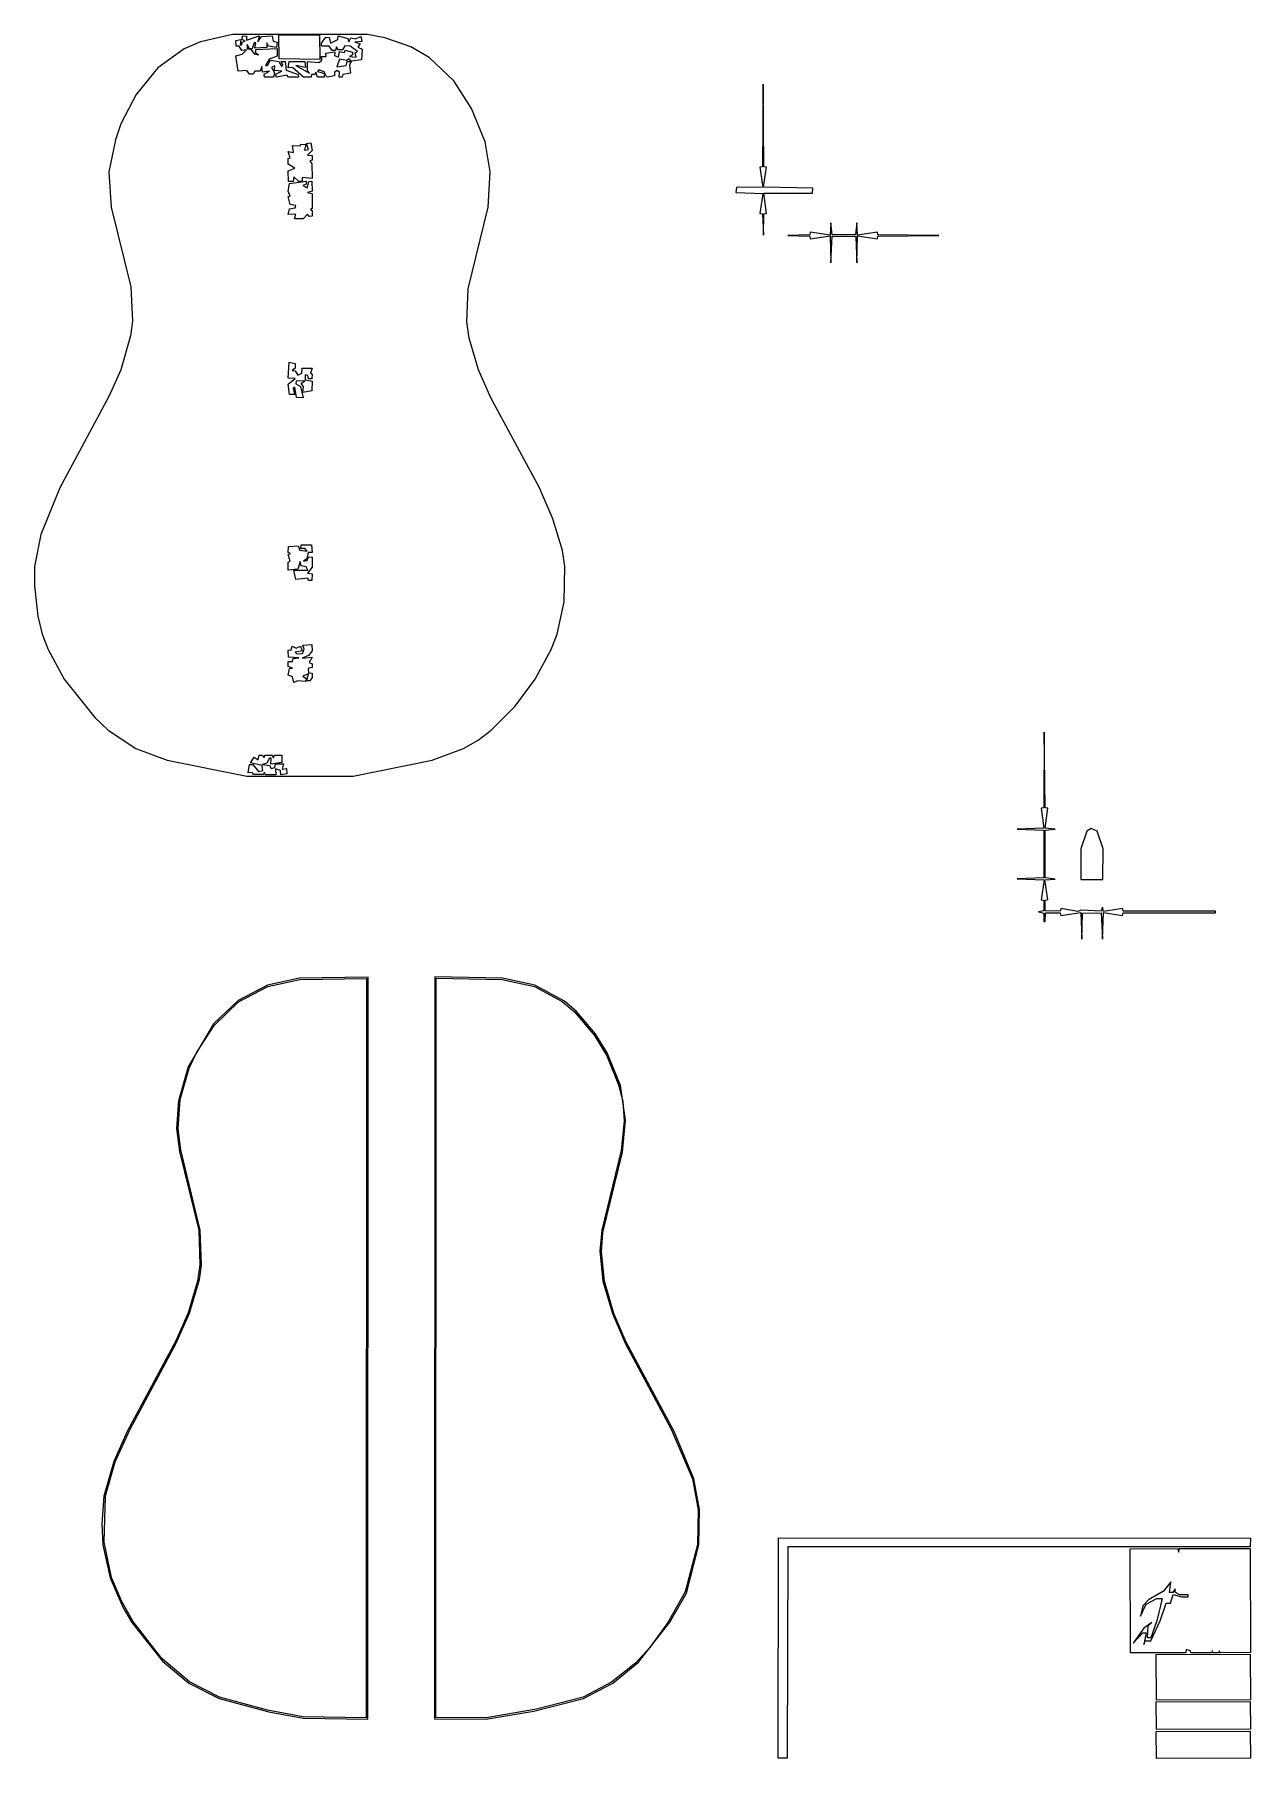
# Model space of a CAD drawing. Extents: x 25 to 199, y 9 to 256.
import ezdxf

# ---------------------------------------------------------------- set-up
doc = ezdxf.new("R2010")
doc.units = 0

msp = doc.modelspace()

# ---------------------------------------------------------------- linework, layer by layer
at = {"layer": 'BRIDGE_ROUTE'}
for p, q in [((131.11, 9.44), (131.15, 41.02)), ((131.15, 41.02), (198.8, 40.98)), ((132.5, 39.71), (132.42, 9.44)), ((198.76, 39.71), (132.5, 39.71)), ((198.8, 40.98), (198.76, 39.71)), ((132.42, 9.44), (131.11, 9.44))]:
    msp.add_line(p, q, dxfattribs=at)
at = {"layer": 'CONTROL_CAVITY'}
for p, q in [((48.34, 255.4), (46.02, 254.42)), ((52.92, 256.46), (48.34, 255.4)), ((72.26, 256.46), (52.92, 256.46)), ((74.76, 255.99), (72.26, 256.46)), ((78.49, 254.68), (74.76, 255.99)), ((81.11, 253.15), (78.49, 254.68)), ((46.02, 254.42), (42.25, 251.67)), ((84.62, 249.81), (81.11, 253.15)), ((42.25, 251.67), (39.12, 247.86)), ((87.16, 245.83), (84.62, 249.81)), ((39.12, 247.86), (36.91, 243.63)), ((89.11, 241.05), (87.16, 245.83)), ((36.91, 243.63), (36.15, 241.34)), ((36.15, 241.34), (35.22, 236.77)), ((89.87, 236.77), (89.11, 241.05)), ((35.22, 236.77), (35.56, 231.73)), ((89.54, 231.73), (89.87, 236.77)), ((35.56, 231.73), (38.35, 220.3)), ((86.7, 220.01), (89.54, 231.73)), ((38.35, 220.3), (38.61, 215.35)), ((86.49, 215.26), (86.7, 220.01)), ((38.61, 215.35), (38.31, 213.28)), ((86.83, 212.94), (86.49, 215.26)), ((38.31, 213.28), (36.91, 208.41)), ((88.18, 208.41), (86.83, 212.94)), ((36.91, 208.41), (35.26, 204.68)), ((89.96, 204.39), (88.18, 208.41)), ((35.26, 204.68), (28.19, 191.47)), ((96.9, 191.47), (89.96, 204.39)), ((28.19, 191.47), (25.48, 184.79)), ((98.85, 187.07), (96.9, 191.47)), ((100.2, 182.5), (98.85, 187.07)), ((25.48, 184.79), (24.55, 180.21)), ((100.54, 180.21), (100.2, 182.5)), ((24.55, 180.21), (24.55, 177.46)), ((100.46, 175.13), (100.54, 180.21)), ((24.55, 177.46), (25.02, 173.1)), ((25.02, 173.1), (25.65, 170.52)), ((99.44, 170.52), (100.46, 175.13)), ((25.65, 170.52), (26.5, 168.32)), ((98.59, 168.32), (99.44, 170.52)), ((26.5, 168.32), (28.79, 164.08)), ((96.31, 164.08), (98.59, 168.32)), ((28.79, 164.08), (33.19, 158.58)), ((93.43, 160.19), (96.31, 164.08)), ((33.19, 158.58), (35.09, 156.76)), ((90, 156.76), (93.43, 160.19)), ((35.09, 156.76), (39.07, 154.14)), ((88.14, 155.32), (90, 156.76)), ((39.07, 154.14), (43.56, 152.44)), ((81.53, 152.44), (86.02, 154.14)), ((86.02, 154.14), (88.14, 155.32)), ((43.56, 152.44), (54.99, 150.16)), ((70.23, 150.16), (81.53, 152.44)), ((54.99, 150.16), (70.23, 150.16))]:
    msp.add_line(p, q, dxfattribs=at)
at = {"layer": 'JACK_ROUTE'}
for p, q in [((169.25, 156.46), (169.16, 145.63)), ((169.38, 145.63), (169.25, 156.46)), ((169.16, 145.63), (168.78, 145.58)), ((168.78, 145.58), (169.16, 142.71)), ((169.76, 145.58), (169.38, 145.63)), ((169.38, 142.71), (169.76, 145.58)), ((169.16, 142.71), (165.35, 142.58)), ((165.35, 142.58), (169.16, 142.41)), ((169.16, 142.41), (169.16, 135.59)), ((170.82, 142.58), (169.38, 142.71)), ((169.38, 142.41), (170.82, 142.58)), ((169.38, 135.59), (169.38, 142.41)), ((169.16, 135.59), (165.35, 135.47)), ((165.35, 135.47), (169.21, 135.3)), ((169.21, 135.3), (168.78, 132.46)), ((169.33, 135.3), (170.82, 135.42)), ((169.76, 132.5), (169.33, 135.3)), ((170.82, 135.42), (169.38, 135.59)), ((168.78, 132.46), (169.16, 132.38)), ((169.16, 132.38), (169.16, 130.85)), ((169.38, 132.38), (169.76, 132.5)), ((169.38, 130.85), (169.38, 132.38)), ((171.66, 131.19), (171.53, 130.81)), ((173.99, 130.77), (171.66, 131.19)), ((174.58, 130.98), (173.99, 130.77)), ((177.42, 130.81), (174.58, 130.98)), ((177.59, 131.4), (177.42, 130.81)), ((177.72, 130.77), (177.59, 131.4)), ((180.51, 131.19), (177.72, 130.77)), ((180.55, 130.81), (180.51, 131.19)), ((169.16, 130.85), (168.4, 130.73)), ((168.4, 130.73), (169.16, 130.56)), ((169.16, 130.56), (169.16, 129.33)), ((169.16, 129.33), (169.38, 129.33)), ((171.53, 130.81), (169.38, 130.85)), ((169.38, 129.33), (169.42, 130.6)), ((169.42, 130.6), (171.53, 130.6)), ((171.53, 130.6), (171.62, 130.22)), ((171.62, 130.22), (174.46, 130.64)), ((174.46, 130.64), (174.62, 126.79)), ((174.62, 126.79), (174.71, 130.56)), ((174.71, 130.56), (177.42, 130.6)), ((177.42, 130.6), (177.59, 126.79)), ((177.59, 126.79), (177.72, 130.64)), ((177.72, 130.64), (180.47, 130.22)), ((180.47, 130.22), (180.55, 130.6)), ((193.76, 130.81), (180.55, 130.81)), ((180.55, 130.6), (193.76, 130.6)), ((193.76, 130.6), (193.76, 130.81))]:
    msp.add_line(p, q, dxfattribs=at)
at = {"layer": 'PICKUP_ROUTE'}
for p, q in [((62.53, 121.24), (57.95, 120.23)), ((72.35, 121.37), (62.53, 121.24)), ((62.57, 121.03), (72.14, 121.16)), ((72.14, 121.16), (72.09, 15.24)), ((72.31, 15.03), (72.35, 121.37)), ((81.92, 121.41), (81.87, 15.07)), ((91.61, 121.24), (81.92, 121.41)), ((82.08, 15.28), (82.13, 121.2)), ((82.13, 121.2), (91.57, 121.03)), ((96.27, 120.23), (91.61, 121.24)), ((57.95, 120.23), (53.72, 118.03)), ((53.81, 117.81), (58, 120.01)), ((58, 120.01), (62.57, 121.03)), ((91.57, 121.03), (96.22, 120.01)), ((96.22, 120.01), (100.16, 117.9)), ((100.5, 117.94), (96.27, 120.23)), ((53.72, 118.03), (50.21, 114.68)), ((50.29, 114.43), (53.81, 117.81)), ((100.16, 117.9), (101.94, 116.42)), ((102.24, 116.46), (100.5, 117.94)), ((101.94, 116.42), (104.82, 113.03)), ((104.9, 113.28), (102.24, 116.46)), ((50.21, 114.68), (46.57, 108.5)), ((47.84, 110.62), (50.29, 114.43)), ((104.82, 113.03), (106.55, 110.11)), ((106.6, 110.53), (104.9, 113.28)), ((46.74, 108.33), (47.84, 110.62)), ((106.55, 110.11), (108.25, 105.96)), ((108.5, 105.83), (106.6, 110.53)), ((46.57, 108.5), (45.17, 103.63)), ((45.42, 103.84), (46.74, 108.33)), ((45.13, 99.61), (45.42, 103.84)), ((108.25, 105.96), (108.84, 103.59)), ((109.26, 100.88), (108.5, 105.83)), ((45.17, 103.63), (44.92, 99.69)), ((108.84, 103.59), (109.05, 100.75)), ((44.92, 99.69), (45.34, 96.39)), ((45.51, 96.6), (45.13, 99.61)), ((109.05, 100.75), (108.63, 96.52)), ((108.8, 96.31), (109.26, 100.88)), ((45.34, 96.39), (48.09, 85.13)), ((48.3, 85.13), (45.51, 96.6)), ((108.63, 96.52), (105.83, 85.09)), ((106, 84.79), (108.8, 96.31)), ((48.09, 85.13), (48.26, 80.14)), ((48.47, 80.09), (48.3, 85.13)), ((105.83, 85.09), (105.58, 82.08)), ((105.79, 82), (106, 84.79)), ((105.58, 82.08), (106, 77.81)), ((106.21, 77.81), (105.79, 82)), ((48.26, 80.14), (47.92, 77.81)), ((48.18, 78.02), (48.47, 80.09)), ((47.92, 77.81), (46.57, 73.28)), ((46.78, 73.24), (48.18, 78.02)), ((106, 77.81), (107.36, 73.15)), ((107.57, 73.19), (106.21, 77.81)), ((46.57, 73.28), (44.79, 69.26)), ((44.83, 68.83), (46.78, 73.24)), ((107.36, 73.15), (109.22, 68.83)), ((109.3, 69.17), (107.57, 73.19)), ((44.79, 69.26), (37.85, 56.26)), ((38.27, 56.6), (44.83, 68.83)), ((109.22, 68.83), (115.78, 56.6)), ((116.21, 56.26), (109.3, 69.17)), ((37.85, 56.26), (35.9, 51.94)), ((36.11, 51.9), (38.27, 56.6)), ((115.78, 56.6), (118.83, 49.49)), ((119.04, 49.49), (116.21, 56.26)), ((35.9, 51.94), (34.5, 46.99)), ((34.71, 47.03), (36.11, 51.9)), ((118.83, 49.49), (119.63, 45.04)), ((119.85, 45.08), (119.04, 49.49)), ((34.5, 46.99), (34.21, 43.01)), ((34.54, 40.39), (34.71, 47.03)), ((119.63, 45.04), (119.55, 40.01)), ((119.76, 40.01), (119.85, 45.08)), ((34.21, 43.01), (34.37, 40.01)), ((34.37, 40.01), (35.39, 35.31)), ((35.6, 35.35), (34.54, 40.39)), ((119.55, 40.01), (117.81, 33.27)), ((117.98, 33.1), (119.76, 40.01)), ((35.39, 35.31), (37.21, 31.07)), ((37, 32), (35.6, 35.35)), ((117.81, 33.27), (115.32, 28.91)), ((115.61, 28.96), (117.98, 33.1)), ((38.65, 29.08), (37, 32)), ((37.21, 31.07), (38.52, 28.87)), ((38.52, 28.87), (42.88, 23.33)), ((42.8, 23.75), (38.65, 29.08)), ((111.12, 23.2), (115.61, 28.96)), ((115.32, 28.91), (112.73, 25.32)), ((112.73, 25.32), (110.7, 23.11)), ((46.78, 20.4), (42.8, 23.75)), ((42.88, 23.33), (46.69, 20.19)), ((110.7, 23.11), (107.23, 20.32)), ((107.44, 20.19), (111.12, 23.2)), ((46.69, 20.19), (51.01, 17.99)), ((51.05, 18.2), (46.78, 20.4)), ((107.23, 20.32), (103.17, 18.2)), ((103.21, 17.99), (107.44, 20.19)), ((51.01, 17.99), (58.12, 16.09)), ((57.95, 16.34), (51.05, 18.2)), ((96.1, 16.17), (103.21, 17.99)), ((103.17, 18.2), (96.48, 16.47)), ((63.03, 15.37), (57.95, 16.34)), ((58.12, 16.09), (63.12, 15.16)), ((72.09, 15.24), (63.03, 15.37)), ((63.12, 15.16), (72.31, 15.03)), ((81.87, 15.07), (89.24, 15.03)), ((89.28, 15.24), (82.08, 15.28)), ((89.24, 15.03), (96.1, 16.17)), ((96.48, 16.47), (89.28, 15.24))]:
    msp.add_line(p, q, dxfattribs=at)
at = {"layer": 'SMALL_FEATURE'}
for p, q in [((53.42, 255.61), (54.14, 255.74)), ((53.47, 254.76), (53.42, 255.61)), ((53.89, 254.76), (53.47, 254.76)), ((54.27, 254.17), (53.89, 254.76)), ((54.14, 255.74), (54.02, 254.97)), ((54.02, 254.97), (54.23, 254.97)), ((54.23, 254.97), (54.36, 255.4)), ((54.31, 255.74), (54.36, 256.24)), ((54.74, 255.48), (54.31, 255.74)), ((54.36, 256.24), (54.95, 256.2)), ((54.36, 255.4), (54.74, 255.48)), ((54.95, 255.65), (56.77, 256.24)), ((54.95, 256.2), (54.95, 255.65)), ((55.37, 254.42), (55.03, 255.02)), ((55.03, 255.02), (55.03, 254.38)), ((56.05, 255.27), (55.75, 254.42)), ((56.26, 255.27), (56.05, 255.27)), ((56.13, 254.51), (56.26, 255.27)), ((57.83, 254.59), (56.13, 254.51)), ((56.77, 256.24), (56.56, 255.4)), ((56.56, 255.4), (57.07, 256.16)), ((57.07, 256.16), (58.63, 256.24)), ((58.08, 254.76), (57.83, 255.27)), ((57.83, 255.27), (57.83, 254.59)), ((59.22, 254.59), (58.08, 254.76)), ((58.63, 256.24), (58.76, 255.48)), ((58.76, 255.48), (59.35, 255.35)), ((59.35, 255.35), (59.22, 254.59)), ((59.56, 256.37), (65.4, 256.41)), ((59.61, 252.98), (59.56, 256.37)), ((65.4, 256.41), (65.45, 252.86)), ((65.66, 255.19), (66.29, 256.07)), ((65.7, 254.76), (65.66, 255.19)), ((66.76, 254.76), (65.7, 254.76)), ((66.29, 256.07), (66.8, 256.03)), ((67.23, 254.17), (66.76, 254.76)), ((66.8, 256.03), (66.97, 255.23)), ((66.97, 255.23), (68.03, 255.74)), ((67.82, 254.68), (67.69, 254.17)), ((68.07, 254.25), (67.82, 254.68)), ((68.03, 255.74), (68.07, 256.24)), ((68.07, 256.24), (69.47, 255.9)), ((69, 254.85), (68.71, 254.25)), ((69.81, 254.76), (69, 254.85)), ((69.47, 255.9), (69.6, 255.4)), ((69.6, 255.4), (69.89, 255.99)), ((70.82, 254), (69.81, 254.76)), ((69.89, 255.99), (70.49, 255.82)), ((71.46, 255.44), (70.44, 255.35)), ((70.44, 255.35), (71.2, 255.14)), ((70.49, 255.82), (71.33, 256.16)), ((71.2, 255.14), (70.87, 254.63)), ((70.87, 254.63), (71.5, 254.34)), ((71.33, 256.16), (71.46, 255.44)), ((53.42, 253.41), (54.31, 253.62)), ((53.72, 251.21), (53.42, 253.41)), ((54.91, 254.25), (54.27, 254.17)), ((54.31, 253.62), (54.91, 254.25)), ((55.03, 254.38), (55.5, 254.38)), ((55.75, 254.42), (55.37, 254.42)), ((55.5, 254.38), (56.05, 253.7)), ((56.05, 253.7), (56.68, 253.53)), ((56.26, 254.3), (59.31, 254.47)), ((56.26, 253.79), (56.26, 254.3)), ((56.68, 253.53), (56.26, 253.79)), ((58.17, 252.9), (57.66, 252.01)), ((57.66, 252.01), (57.95, 252.01)), ((57.95, 252.01), (58.38, 252.77)), ((59.35, 253.37), (58.17, 252.9)), ((58.38, 252.77), (59.56, 252.6)), ((59.31, 254.47), (59.35, 253.37)), ((59.56, 252.6), (59.94, 251.93)), ((65.45, 252.86), (59.61, 252.98)), ((59.9, 252.56), (60.49, 252.6)), ((60.16, 252.05), (59.9, 252.56)), ((59.94, 251.93), (60.16, 252.05)), ((60.49, 252.6), (60.62, 251.33)), ((60.92, 251.67), (61.04, 252.6)), ((61.04, 252.6), (63.29, 252.6)), ((63.37, 251.71), (61.98, 252.01)), ((61.98, 252.01), (63.97, 250.91)), ((63.29, 252.6), (63.37, 251.71)), ((63.67, 251.25), (63.67, 252.6)), ((63.67, 252.6), (65.32, 252.43)), ((65.32, 252.43), (65.74, 252.77)), ((65.74, 252.77), (65.7, 253.28)), ((65.7, 253.28), (66.34, 253.28)), ((66.29, 253.79), (67.61, 253.96)), ((66.34, 253.28), (66.29, 253.79)), ((67.69, 254.17), (67.23, 254.17)), ((67.61, 253.96), (67.56, 253.45)), ((67.56, 253.45), (68.11, 253.2)), ((68.24, 252.9), (67.9, 251.84)), ((67.9, 251.84), (69.21, 252.01)), ((68.71, 254.25), (68.07, 254.25)), ((68.11, 253.2), (68.24, 254.04)), ((68.24, 254.04), (68.96, 253.87)), ((69.3, 252.73), (68.24, 252.9)), ((68.96, 253.87), (69.09, 254.21)), ((69.09, 254.21), (70.1, 253.92)), ((69.21, 252.01), (69.34, 252.6)), ((69.64, 252.98), (69.3, 252.73)), ((69.34, 252.6), (69.93, 252.56)), ((69.93, 252.65), (69.64, 252.98)), ((70.1, 253.53), (69.68, 253.28)), ((69.68, 253.28), (70.65, 253.2)), ((69.93, 252.56), (69.68, 252.05)), ((69.68, 252.05), (69.85, 250.91)), ((71.42, 252.81), (69.93, 252.65)), ((70.1, 253.92), (70.1, 253.53)), ((70.49, 253.83), (70.82, 254)), ((70.65, 253.2), (70.49, 253.83)), ((71.5, 254.34), (71.42, 252.81)), ((54.99, 251.29), (53.72, 251.21)), ((55.37, 250.78), (54.99, 251.29)), ((55.88, 250.78), (55.37, 250.78)), ((56.13, 251.21), (55.88, 250.78)), ((56.9, 251.21), (56.13, 251.21)), ((57.11, 251.88), (56.9, 251.21)), ((57.23, 251.04), (57.11, 251.88)), ((58.21, 251.21), (57.23, 251.04)), ((57.45, 250.78), (58.21, 251.21)), ((57.49, 250.32), (57.45, 250.78)), ((58.8, 250.36), (57.49, 250.32)), ((58.97, 251.97), (58.5, 251.71)), ((58.5, 251.71), (58.93, 250.95)), ((58.93, 250.95), (58.8, 250.36)), ((58.93, 251.29), (58.97, 251.97)), ((59.99, 251.21), (58.93, 251.29)), ((59.14, 250.78), (59.99, 251.21)), ((59.18, 250.32), (59.14, 250.78)), ((60.71, 250.61), (59.18, 250.32)), ((60.62, 251.33), (62.36, 250.74)), ((60.96, 250.32), (60.71, 250.61)), ((61.51, 251.71), (60.92, 251.67)), ((62.4, 250.36), (60.96, 250.32)), ((63.08, 250.32), (61.51, 251.71)), ((62.36, 250.74), (62.4, 250.36)), ((64.22, 250.32), (63.08, 250.32)), ((63.97, 250.91), (63.67, 251.25)), ((64.26, 250.7), (64.22, 250.32)), ((64.73, 250.7), (64.26, 250.7)), ((64.85, 251.04), (64.73, 250.7)), ((65.11, 250.32), (64.85, 251.04)), ((65.32, 251.38), (65.11, 251.16)), ((65.11, 251.16), (66.12, 250.87)), ((66.08, 250.36), (65.11, 250.32)), ((66.08, 251.12), (65.32, 251.38)), ((66.46, 250.36), (66.08, 251.12)), ((66.12, 250.87), (66.08, 250.36)), ((67.52, 250.53), (66.46, 250.36)), ((67.56, 251.04), (67.52, 250.53)), ((67.94, 251.29), (67.56, 251.04)), ((68.28, 251.04), (67.94, 251.29)), ((68.2, 250.36), (68.28, 251.04)), ((68.62, 250.32), (68.2, 250.36)), ((68.75, 250.7), (68.62, 250.32)), ((69.85, 250.91), (68.75, 250.7)), ((128.95, 249.34), (128.86, 237.49)), ((129.07, 237.49), (128.95, 249.34)), ((61.17, 238.8), (60.92, 239.69)), ((60.92, 239.69), (61.68, 239.56)), ((61.68, 239.56), (61.51, 240.54)), ((61.51, 240.54), (62.61, 240.5)), ((62.61, 240.5), (62.74, 240.75)), ((62.74, 240.75), (63.42, 240.71)), ((63.42, 240.71), (63.25, 239.9)), ((63.25, 239.9), (63.8, 239.99)), ((63.54, 240.83), (64.14, 240.92)), ((63.8, 239.99), (63.54, 240.83)), ((64.35, 239.82), (63.67, 239.14)), ((64.14, 240.92), (64.35, 239.82)), ((60.92, 238.68), (61.17, 238.8)), ((60.92, 237.87), (60.92, 238.68)), ((61.85, 237.32), (60.92, 237.87)), ((60.92, 236.9), (61.85, 237.32)), ((63.67, 239.14), (64.35, 239.1)), ((64.35, 238.46), (64.01, 238.34)), ((64.01, 238.34), (64.3, 237.91)), ((64.3, 237.91), (64.35, 235.84)), ((64.35, 239.1), (64.35, 238.46)), ((128.86, 237.49), (128.48, 237.45)), ((128.48, 237.45), (128.9, 234.57)), ((129.03, 234.57), (129.46, 237.45)), ((129.46, 237.45), (129.07, 237.49)), ((60.96, 235.37), (60.92, 236.9)), ((60.92, 234.02), (61.09, 235.12)), ((61.6, 235.37), (60.96, 235.37)), ((61.09, 235.12), (63.46, 235.42)), ((61.72, 236.05), (61.6, 235.37)), ((62.44, 235.37), (61.72, 236.05)), ((62.91, 235.42), (62.44, 235.37)), ((64.35, 235.84), (62.91, 235.97)), ((62.91, 235.97), (62.91, 235.42)), ((63.5, 234.99), (62.99, 234.82)), ((62.99, 234.82), (63.63, 234.48)), ((63.46, 235.42), (63.5, 234.99)), ((63.63, 234.48), (63.88, 235.37)), ((63.88, 235.37), (64.3, 235.42)), ((64.3, 235.42), (64.35, 233.98)), ((61.17, 233.3), (60.92, 234.02)), ((60.92, 233.26), (61.17, 233.3)), ((61.17, 232.11), (60.92, 233.26)), ((64.35, 233.98), (63.67, 233.81)), ((63.67, 233.81), (64.35, 233.68)), ((64.35, 233.68), (64.35, 231.52)), ((125.14, 234.53), (125.05, 233.81)), ((125.05, 233.81), (128.9, 233.68)), ((128.9, 234.57), (125.14, 234.53)), ((128.9, 233.68), (128.48, 230.8)), ((136.1, 234.44), (129.03, 234.57)), ((129.46, 230.8), (129.07, 233.72)), ((129.07, 233.72), (136.02, 233.72)), ((136.02, 233.72), (136.1, 234.44)), ((60.92, 230.67), (61.09, 231.48)), ((62.02, 230.72), (60.92, 230.67)), ((61.09, 231.48), (61.93, 231.61)), ((62.02, 231.94), (61.17, 232.11)), ((61.81, 230.04), (62.02, 230.72)), ((63.03, 230.04), (61.81, 230.04)), ((61.93, 231.61), (62.02, 231.94)), ((63.67, 230.72), (63.03, 230.04)), ((63.92, 230.38), (63.67, 230.72)), ((64.35, 230.42), (63.92, 230.38)), ((64.35, 231.52), (64.09, 231.39)), ((64.09, 231.39), (64.35, 231.22)), ((64.35, 231.22), (64.35, 230.42)), ((128.48, 230.8), (128.86, 230.76)), ((128.86, 230.76), (128.99, 227.71)), ((128.99, 227.71), (129.07, 230.76)), ((129.07, 230.76), (129.46, 230.8)), ((135.64, 227.75), (132.5, 227.67)), ((132.5, 227.67), (135.64, 227.54)), ((135.68, 228.13), (135.64, 227.75)), ((135.64, 227.54), (135.68, 227.16)), ((138.56, 227.71), (135.68, 228.13)), ((135.68, 227.16), (138.56, 227.58)), ((138.68, 229.45), (138.56, 227.71)), ((138.56, 227.58), (138.68, 223.73)), ((138.85, 227.75), (138.68, 229.45)), ((138.68, 223.73), (138.85, 227.54)), ((142.2, 227.75), (138.85, 227.75)), ((138.85, 227.54), (142.24, 227.5)), ((142.37, 229.45), (142.2, 227.75)), ((142.24, 227.5), (142.37, 223.73)), ((142.49, 227.71), (142.37, 229.45)), ((142.37, 223.73), (142.49, 227.58)), ((145.37, 228.13), (142.49, 227.71)), ((142.49, 227.58), (145.37, 227.16)), ((145.41, 227.75), (145.37, 228.13)), ((145.37, 227.16), (145.41, 227.54)), ((154.14, 227.63), (145.41, 227.75)), ((145.41, 227.54), (154.14, 227.63)), ((60.92, 207.22), (61.04, 209.51)), ((61.04, 209.51), (61.89, 209.3)), ((61.89, 208.66), (61.47, 208.32)), ((61.47, 208.32), (61.93, 208.24)), ((61.89, 209.3), (61.89, 208.66)), ((61.93, 208.24), (62.31, 207.65)), ((62.31, 207.65), (62.87, 207.9)), ((62.87, 207.9), (62.91, 208.66)), ((62.91, 208.66), (64.35, 208.62)), ((63.71, 207.6), (63.33, 207.69)), ((63.33, 207.69), (63.33, 206.97)), ((63.84, 207.09), (63.71, 207.6)), ((64.35, 208.62), (64.09, 207.94)), ((64.09, 207.94), (64.35, 207.77)), ((64.35, 207.77), (64.3, 207.09)), ((61.93, 207.18), (60.92, 207.22)), ((60.92, 206.33), (61.93, 207.18)), ((61.09, 204.85), (60.92, 206.33)), ((61.85, 205.91), (61.64, 205.82)), ((61.64, 205.82), (61.81, 204.85)), ((62.1, 204.43), (61.85, 205.91)), ((62.06, 206.76), (61.98, 206.38)), ((61.98, 206.38), (62.65, 205.99)), ((63.29, 206.84), (62.06, 206.76)), ((62.65, 205.99), (63.03, 204.39)), ((62.78, 206.46), (63.29, 206.84)), ((63.12, 205.99), (62.78, 206.46)), ((62.99, 205.15), (63.12, 205.99)), ((64.3, 205.4), (62.99, 205.15)), ((63.33, 206.97), (64.35, 206.76)), ((64.3, 207.09), (63.84, 207.09)), ((64.35, 206.76), (64.3, 205.4)), ((61.81, 204.85), (61.09, 204.85)), ((63.03, 204.39), (62.1, 204.43)), ((60.92, 182.24), (60.96, 183.09)), ((60.96, 183.09), (62.36, 183.18)), ((62.36, 183.18), (62.57, 182.58)), ((62.7, 182.8), (62.78, 183.3)), ((62.78, 183.3), (64.26, 183.3)), ((64.26, 183.3), (64.35, 182.24)), ((61.26, 182.08), (60.92, 182.24)), ((60.92, 181.95), (61.26, 182.08)), ((61.17, 180.98), (60.92, 181.95)), ((60.92, 180.85), (61.17, 180.98)), ((60.92, 179.71), (60.92, 180.85)), ((62.61, 180.93), (62.27, 179.83)), ((62.57, 182.58), (63.63, 182.41)), ((62.78, 180.3), (62.61, 180.93)), ((63.29, 182.8), (62.7, 182.8)), ((63.58, 181.31), (63.08, 180.98)), ((63.08, 180.98), (63.63, 181.06)), ((63.63, 182.41), (63.29, 182.8)), ((63.75, 182.2), (63.58, 181.31)), ((63.63, 181.06), (63.84, 181.61)), ((64.35, 182.24), (63.75, 182.2)), ((63.84, 181.61), (64.35, 181.53)), ((64.35, 181.53), (64.35, 180.13)), ((62.27, 179.83), (60.92, 179.71)), ((62.02, 178.35), (61.72, 179.71)), ((61.72, 179.71), (63.71, 179.71)), ((63.71, 178.56), (62.02, 178.35)), ((63.46, 180.17), (62.78, 180.3)), ((63.71, 179.71), (63.46, 180.17)), ((64.35, 180.13), (63.67, 179.24)), ((63.67, 179.24), (64.35, 179.15)), ((63.84, 178.22), (63.71, 178.56)), ((64.3, 178.22), (63.84, 178.22)), ((64.35, 179.15), (64.3, 178.22)), ((60.92, 168.23), (61.34, 168.27)), ((60.96, 167.22), (60.92, 168.23)), ((61.34, 168.27), (61.47, 168.78)), ((61.47, 168.78), (62.06, 168.53)), ((62.91, 168.11), (61.89, 167.94)), ((62.06, 168.53), (62.65, 168.78)), ((62.65, 168.78), (62.91, 168.11)), ((62.95, 167.77), (63.2, 168.36)), ((62.99, 168.95), (64.3, 169.04)), ((63.2, 168.36), (62.99, 168.95)), ((64.35, 168.11), (63.8, 167.47)), ((64.3, 169.04), (64.35, 168.11)), ((60.92, 165.9), (60.92, 166.62)), ((60.92, 166.62), (61.51, 166.58)), ((61.51, 165.65), (60.92, 165.9)), ((60.92, 164.63), (61.09, 165.61)), ((62.44, 167.13), (60.96, 167.22)), ((61.09, 165.61), (61.51, 165.65)), ((61.51, 166.58), (61.64, 167.01)), ((61.64, 167.01), (62.44, 167.13)), ((61.89, 167.94), (62.15, 167.68)), ((62.15, 167.68), (62.95, 167.77)), ((63.8, 167.47), (62.91, 167.09)), ((62.91, 167.09), (64.35, 167.22)), ((64.35, 165.74), (63.75, 165.61)), ((63.75, 165.61), (63.84, 164.97)), ((64.35, 167.22), (63.92, 166.45)), ((63.92, 166.45), (64.35, 166.29)), ((64.35, 166.29), (64.35, 165.74)), ((61.51, 164.42), (60.92, 164.63)), ((61.72, 163.58), (61.51, 164.42)), ((62.23, 163.83), (61.72, 163.58)), ((63.42, 163.75), (62.23, 163.83)), ((63.8, 164.85), (62.99, 164.51)), ((62.99, 164.51), (63.5, 164.17)), ((63.5, 164.17), (63.42, 163.75)), ((63.58, 163.83), (63.8, 164.85)), ((64.01, 163.83), (63.58, 163.83)), ((63.84, 164.97), (64.35, 164.93)), ((64.35, 164.3), (64.01, 163.83)), ((64.35, 164.93), (64.35, 164.3)), ((57.45, 152.78), (57.57, 153.2)), ((57.57, 153.2), (58.55, 153.2)), ((58.55, 153.2), (58.8, 152.78)), ((58.8, 152.78), (58.93, 153.2)), ((58.93, 153.2), (59.99, 153.2)), ((59.99, 153.2), (59.99, 152.15)), ((55.16, 150.66), (55.37, 151.85)), ((55.75, 150.71), (55.16, 150.66)), ((55.37, 151.85), (55.84, 151.85)), ((55.5, 152.1), (56.01, 152.87)), ((57.19, 151.72), (55.5, 152.1)), ((55.96, 150.41), (55.75, 150.71)), ((55.84, 151.85), (56.64, 150.83)), ((56.01, 152.87), (56.6, 152.53)), ((56.6, 152.53), (56.73, 153.16)), ((56.64, 150.83), (57.28, 151)), ((56.73, 153.16), (57.19, 153.16)), ((57.19, 153.16), (57.45, 152.78)), ((57.28, 151), (57.19, 151.72)), ((57.87, 152.02), (57.23, 151.85)), ((57.23, 151.85), (58.21, 151.68)), ((57.53, 150.71), (57.28, 150.41)), ((57.66, 150.37), (57.53, 150.71)), ((58.25, 152.74), (57.87, 152.02)), ((58.21, 151.68), (58.46, 151.26)), ((58.46, 152.74), (58.25, 152.74)), ((58.42, 151.89), (58.46, 152.74)), ((59.99, 152.15), (58.42, 151.89)), ((58.46, 151.26), (58.97, 151.43)), ((58.97, 151.43), (59.1, 151.93)), ((59.1, 151.93), (60.24, 151.93)), ((59.82, 150.96), (59.1, 151.21)), ((59.1, 151.21), (59.14, 150.37)), ((59.86, 150.37), (59.82, 150.96)), ((60.24, 151.93), (60.03, 151.17)), ((60.03, 151.17), (60.66, 151.26)), ((60.66, 151.26), (60.71, 150.49)), ((57.28, 150.41), (55.96, 150.41)), ((59.14, 150.37), (57.66, 150.37)), ((60.71, 150.49), (59.86, 150.37)), ((175.34, 142.28), (174.5, 139.74)), ((175.98, 142.66), (175.34, 142.28)), ((176.83, 142.28), (175.98, 142.66)), ((177.67, 139.74), (176.83, 142.28)), ((174.5, 139.74), (174.5, 135.38)), ((177.63, 135.34), (177.67, 139.74)), ((174.5, 135.38), (177.63, 135.34)), ((181.57, 39.45), (188.34, 39.5)), ((181.61, 24.55), (181.57, 39.45)), ((188.34, 39.5), (188.51, 38.99)), ((188.51, 38.99), (188.55, 39.5)), ((188.55, 39.5), (198.76, 39.5)), ((198.76, 39.5), (198.8, 24.6)), ((187.37, 34.71), (186.31, 33.36)), ((187.2, 33.19), (187.37, 34.71)), ((184.19, 32.13), (183.35, 31.28)), ((183.85, 31.5), (185.38, 32.34)), ((186.31, 33.36), (184.19, 32.13)), ((185.38, 32.34), (186.14, 32.34)), ((186.14, 32.34), (185.38, 29.13)), ((187.66, 33.19), (187.2, 33.19)), ((187.32, 31.67), (187.71, 32.89)), ((188, 33.7), (187.66, 33.19)), ((187.71, 32.89), (188.89, 32.55)), ((188, 33.23), (188, 33.7)), ((188.55, 32.85), (188, 33.23)), ((189.87, 32.85), (188.55, 32.85)), ((188.89, 32.55), (189.87, 32.55)), ((189.87, 32.55), (189.87, 32.85)), ((183.01, 29.8), (183.85, 31.5)), ((183.35, 31.28), (183.01, 29.8)), ((185.84, 29.13), (186.69, 31.67)), ((186.69, 31.67), (187.32, 31.67)), ((183.51, 28.07), (181.99, 25.91)), ((181.99, 25.91), (183.35, 27.43)), ((183.35, 27.43), (183.85, 27.39)), ((184.66, 28.91), (183.51, 28.07)), ((183.85, 27.39), (183.51, 25.74)), ((184.02, 26.71), (184.15, 28.41)), ((184.15, 28.41), (184.66, 28.91)), ((185.38, 29.13), (184.49, 26.71)), ((184.49, 26.25), (185.84, 29.13)), ((183.51, 25.74), (183.68, 26.25)), ((183.68, 26.25), (184.49, 26.25)), ((184.49, 26.71), (184.02, 26.71)), ((189.57, 25.02), (189.53, 24.55)), ((190.2, 24.85), (189.57, 25.02)), ((190.25, 24.55), (190.2, 24.85)), ((193.29, 24.85), (193.25, 24.55)), ((193.46, 24.55), (193.29, 24.85)), ((194.31, 24.85), (194.27, 24.55)), ((194.48, 24.55), (194.31, 24.85)), ((189.53, 24.55), (181.61, 24.55)), ((185.29, 24.3), (198.76, 24.34)), ((185.34, 17.78), (185.29, 24.3)), ((193.25, 24.55), (190.25, 24.55)), ((194.27, 24.55), (193.46, 24.55)), ((198.8, 24.6), (194.48, 24.55)), ((198.76, 24.34), (198.8, 17.82)), ((185.29, 17.53), (198.76, 17.57)), ((185.34, 13.55), (185.29, 17.53)), ((198.8, 17.82), (185.34, 17.78)), ((198.76, 17.57), (198.8, 13.59)), ((185.29, 13.29), (198.76, 13.34)), ((185.34, 9.4), (185.29, 13.29)), ((198.8, 13.59), (185.34, 13.55)), ((198.76, 13.34), (198.8, 9.44)), ((198.8, 9.44), (185.34, 9.4))]:
    msp.add_line(p, q, dxfattribs=at)

doc.saveas('drawing.dxf')
